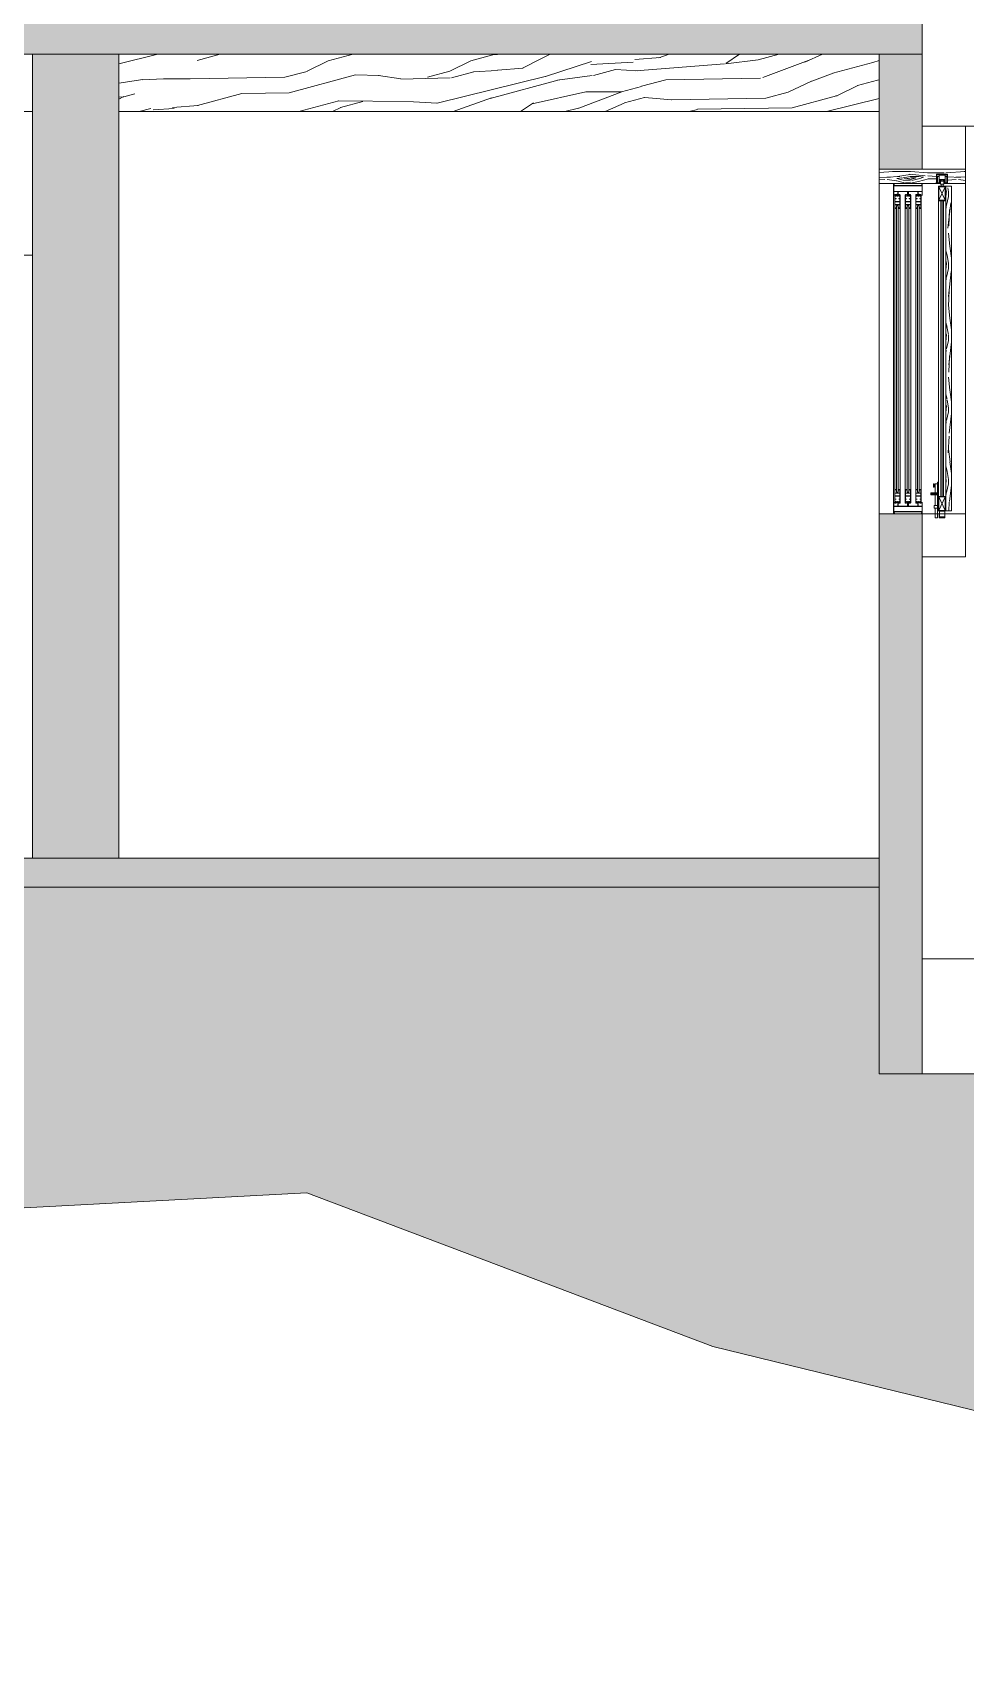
# Model space of a CAD drawing. Header units: metres. Extents: x -197 to 1099, y -24 to 14.
# Drawn here: x 35.39 to 38.64, y -2.46 to 3.23 of the extents above; entities that cross this region are included whole.
import ezdxf

# ---------------------------------------------------------------- set-up
doc = ezdxf.new("R2010")
doc.units = ezdxf.units.M
doc.header["$LTSCALE"] = 0.001
for name, color, linetype, lineweight, true_color in [('Jach-Anotaciones-CalidaddeLínea  0.13', 7, 'Continuous', 13, 0x000000), ('Jach-Anotaciones-Hatch-Lum100%', 7, 'Continuous', 13, 0x000000), ('Jach-Anotaciones-Hatch-Lum50%', 9, 'Continuous', 13, 0x808080), ('Jach-Anotaciones-Hatch-Lum80%', 250, 'Continuous', 13, 0x333333), ('Jach-Anotaciones-LineasDetalle0.09mm', 7, 'Continuous', 15, 0x000000)]:
    doc.layers.add(name, color=color, linetype=linetype, lineweight=lineweight, true_color=true_color)

msp = doc.modelspace()

# ---------------------------------------------------------------- hatches: boundary and pattern name
at = {"layer": 'Jach-Anotaciones-Hatch-Lum100%', "ltscale": 100}
h = msp.add_hatch(color=256, dxfattribs=at)
h.dxf.hatch_style = 1
h.paths.add_polyline_path([(31.33958, 3.15), (38.48958, 3.15), (38.48958, 3.3), (31.33958, 3.3)])
h = msp.add_hatch(color=256, dxfattribs=at)
h.dxf.hatch_style = 1
h.paths.add_polyline_path([(35.38958, 3.15), (35.68958, 3.15), (35.68958, 0.35), (35.38958, 0.35)])
h = msp.add_hatch(color=256, dxfattribs=at)
h.dxf.hatch_style = 1
h.paths.add_polyline_path([(38.33958, 2.75), (38.48958, 2.75), (38.48958, 3.15), (38.33958, 3.15)])
h.paths.add_polyline_path([(38.48958, 1.55), (38.33958, 1.55), (38.33958, -0.4), (38.48958, -0.4)])
h = msp.add_hatch(color=256, dxfattribs=at)
h.dxf.hatch_style = 1
h.paths.add_polyline_path([(13.83347, 0), (16.47905, 0), (16.47905, 0.175), (26.93958, 0.175), (26.93958, 0.35), (38.33958, 0.35), (38.33958, 0.25), (27.03958, 0.25), (27.03958, 0.06998), (16.57905, 0.07495), (16.57905, -0.1), (13.83347, -0.1)])
at = {"layer": 'Jach-Anotaciones-Hatch-Lum50%', "ltscale": 100}
h = msp.add_hatch(dxfattribs=at)
h.set_pattern_fill('WOOD_01', color=256, scale=0.8, angle=15, pattern_type=2)
h.set_pattern_definition([(15, (-139.35755, 0.74975), (-0.2070552, 0.7727407), [0.16, -0.64]), (23.9726, (-139.23801, 0.334538), (4.429389244, 2.015070249), [0.1538832, -15.2344232]), (20.7105, (-139.25816, 0.37883), (6.74761385, 2.636226623), [0.1607984, -7.8791008]), (359.5779, (-139.32028, 0.610654), (9.1213099867, -0.040604702), [0.2406656, -23.8259016]), (8.6599, (-139.37315, 0.8698), (0.772740482, 0.20705688), [0.1448864, -7.0994208]), (0.0686, (-139.23195, 0.43555), (3.298017536, 0.055481542), [0.1241936, -12.2951456]), (3.6901, (-139.6225, 0.81127), (0.77274081, 0.20705558), [0.3263376, -3.7528776]), (20.7105, (-139.21938, 0.26499), (6.74761385, 2.636226623), [0.0803992, -7.9595]), (15, (-139.3141, 0.5875), (-0.2070552, 0.7727407), [0.08, -0.72]), (15, (-139.4935, 0.6388), (-0.2070552, 0.7727407), [0.24, -0.56]), (26.3099, (-139.36997, 0.79611), (2.88390776, 1.60095958), [0.081584, -3.9976312]), (17.7263, (-139.370636, 0.48949), (15.247759037, 4.9138423665), [0.1681904, -16.6508464]), (7.4054, (-139.32579, 0.47666), (6.388979107, 0.883706079), [0.1210616, -11.9851336]), (15, (-139.28574, 0.1727), (-0.2070552, 0.7727407), [0.16, -0.64]), (13.8309, (-139.352665, 0.113326), (0.7727406436, 0.2070558675), [0.3920816, -38.81608]), (15, (-139.50796, 0.6929), (-0.2070552, 0.7727407), [0.08, -0.72]), (15, (-139.44725, 0.7754), (-0.2070552, 0.7727407), [0.08, -0.72]), (15, (-139.8136, 0.7518), (-0.2070552, 0.7727407), [0.12, -0.68]), (5.5377, (-139.61533, 0.84632), (0.77274064, 0.20705555), [0.2433104, -4.6228992]), (15, (-139.8626, 0.7801), (-0.2070552, 0.7727407), [0.16, -0.64]), (15, (-139.76126, 0.0618), (-0.2070552, 0.7727407), [0.088, -0.712]), (15, (-139.3775, 0.20605), (-0.2070552, 0.7727407), [0.08, -0.72]), (15, (-139.7778, 0.1236), (-0.2070552, 0.7727407), [0.168, -0.632]), (20.4403, (-139.396146, 0.2756), (7.520352223, 2.843288929), [0.16876, -16.7072576]), (15, (-139.405, 0.3395), (-0.2070552, 0.7727407), [0.152, -0.648]), (15, (-139.81095, 0.2473), (-0.2070552, 0.7727407), [0.088, -0.712]), (13.8309, (-139.75135, 0.395762), (0.7727406436, 0.2070558675), [0.3920816, -38.81608]), (15, (-139.7004, 0.48394), (-0.2070552, 0.7727407), [0.08, -0.72]), (15, (-139.7839, 0.4864), (-0.2070552, 0.7727407), [0.08, -0.72]), (15, (-139.4748, 0.56924), (-0.2070552, 0.7727407), [0.16, -0.64]), (15, (-139.6335, 0.5433), (-0.2070552, 0.7727407), [0.08, -0.72]), (15, (-139.8129, 0.5946), (-0.2070552, 0.7727407), [0.16, -0.64]), (34.6538, (-139.51731, 0.32596), (7.671927645, 5.368566101), [0.1189288, -11.7739248]), (26.3099, (-139.70665, 0.50713), (2.88390776, 1.60095958), [0.081584, -3.9976312]), (26.3099, (-139.3872, 0.55131), (2.88390776, 1.60095958), [0.081584, -3.9976312]), (20.7105, (-139.6977, 0.782836), (6.74761385, 2.636226623), [0.0803992, -7.9595]), (4.6952, (-139.95175, 0.77274), (4.843498086, 0.46959485), [0.0894424, -8.854828]), (3.6901, (-139.67625, 0.0846), (0.77274081, 0.20705558), [0.081584, -3.9976312]), (105, (-139.5948, 0.08985), (-0.7727407, -0.2070552), [0, -0.8]), (1.6076, (-139.873066, 0.4791), (13.964806047, 0.428999959), [0.172696, -17.0969232]), (26.3099, (-139.43068, 0.71359), (2.88390776, 1.60095958), [0.081584, -3.9976312]), (25.3048, (-139.30024, 0.22676), (3.656648724, 1.80801374), [0.0894424, -8.854828]), (3.6901, (-139.62316, 0.50465), (0.77274081, 0.20705558), [0.081584, -3.9976312]), (3.6901, (-139.55624, 0.56399), (0.77274081, 0.20705558), [0.081584, -3.9976312]), (356.5651, (-139.85236, 0.40183), (0.77274026, 0.2070561), [0.1011928, -2.4286288]), (0.9638, (-139.83776, 0.68733), (0.7727401, 0.20705612), [0.3298488, -2.9686352]), (358.3008, (-139.6977, 0.782836), (5.82329377, -0.096089835), [0.2505672, -8.101676]), (15, (-139.70806, 0.8215), (-0.2070552, 0.7727407), [0.096, -0.704]), (0.9638, (-139.61555, 0.16712), (0.7727401, 0.20705612), [0.3298488, -2.9686352]), (0.9638, (-139.70731, 0.2005), (0.7727401, 0.20705612), [0.3298488, -2.9686352]), (0.9638, (-139.72595, 0.27005), (0.7727401, 0.20705612), [0.3298488, -2.9686352]), (4.6952, (-139.902054, 0.58728), (4.843498086, 0.46959485), [0.0894424, -8.854828]), (0.9638, (-139.65836, 0.63602), (0.7727401, 0.20705612), [0.164924, -3.13356]), (4.6952, (-139.835796, 0.340006), (4.843498086, 0.46959485), [0.0894424, -8.854828]), (12.6141, (-139.419477, 0.393583), (0.772740365, 0.2070561726), [0.1921664, -19.024492]), (4.6952, (-139.54175, 0.5099), (4.843498086, 0.46959485), [0.0894424, -8.854828]), (27.5288, (-139.45261, 0.51722), (2.88390792, 1.600961166), [0.073756, -7.3018792]), (4.5626, (-139.825444, 0.301369), (8.9142544634, 0.7321375347), [0.3091152, -30.602364]), (6.8699, (-139.51731, 0.32596), (0.772740295, 0.20705494), [0.1131368, -5.5437168]), (19.7636, (-139.746654, 0.34733), (8.293093767, 3.05034164), [0.1926656, -9.4406096]), (15, (-139.5653, 0.4125), (-0.2070552, 0.7727407), [0.248, -0.552]), (359.7449, (-139.92897, 0.68774), (3.29801731, 0.05548152), [0.0912144, -9.0301888]), (5.5377, (-139.59484, 0.08985), (0.77274064, 0.20705555), [0.2433104, -4.6228992]), (355.0169, (-139.8006, 0.20864), (2.525276987, -0.151574455), [0.0936376, -9.2701216]), (15, (-139.2968, 0.8323), (-0.2070552, 0.7727407), [0.04, -0.76]), (15, (-139.2057, 0.4923), (-0.2070552, 0.7727407), [0.08, -0.72]), (26.3099, (-139.1312, 0.21408), (2.88390776, 1.60095958), [0.081584, -3.9976312]), (15, (-139.1442, 0.2934), (-0.2070552, 0.7727407), [0.144, -0.656]), (358.3008, (-139.26164, 0.700906), (5.82329377, -0.096089835), [0.0835224, -8.2687208]), (3.0207, (-139.210431, 0.5407), (15.5105204897, 0.8422385173), [0.1472056, -26.8405152]), (105, (-139.1312, 0.2141), (-0.7727407, -0.2070552), [0, -0.8]), (15, (-139.0581, 0.2502), (-0.2070552, 0.7727407), [0.072, -0.728]), (15, (-139.0974, 0.3971), (-0.2070552, 0.7727407), [0.072, -0.728]), (15, (-139.10776, 0.4357), (-0.2070552, 0.7727407), [0.072, -0.728]), (351.0376, (-139.178155, 0.69843), (6.030347593, -0.86882501), [0.0787912, -7.8002896]), (3.5163, (-139.203001, 0.791158), (4.0707907198, 0.2624153776), [0.0734704, -52.17242]), (356.5651, (-139.12846, 0.51297), (0.77274026, 0.2070561), [0.0758944, -2.4539264]), (2.4712, (-139.22992, 0.89161), (4.070758707, 0.262535892), [0.073756, -7.3018792])])
h.paths.add_polyline_path([(35.68958, 2.95), (38.33958, 2.95), (38.33958, 3.15), (35.68958, 3.15)])
at = {"layer": 'Jach-Anotaciones-Hatch-Lum80%', "ltscale": 100}
h = msp.add_hatch(dxfattribs=at)
h.set_pattern_fill('EARTH', color=256, scale=0.03, angle=45, double=1)
h.set_pattern_definition([(45, (-45.81186, -16.59427), (0, 0.2694077), [0.1905, -0.1905]), (45, (-45.86238, -16.54375), (0, 0.2694077), [0.1905, -0.1905]), (45, (-45.91289, -16.49324), (0, 0.2694077), [0.1905, -0.1905]), (135, (-45.91289, -16.45956), (-0.2694077, 0), [0.1905, -0.1905]), (135, (-45.86238, -16.40905), (-0.2694077, 0), [0.1905, -0.1905]), (135, (-45.81186, -16.35853), (-0.2694077, 0), [0.1905, -0.1905])])
h.paths.add_polyline_path([(27.03958, 0.075), (16.57901, 0.075), (16.57901, -0.1), (13.83347, -0.1), (13.59865, -0.39977), (13.25415, -0.99647), (13.36317, -1.5451), (13.97543, -1.92164), (15.78326, -1.9844), (16.06584, -1.60785), (17.02347, -1.16332), (17.62003, -1.11625), (18.30163, -2.46352), (20.55172, -2.44211), (22.35179, -1.43553), (24.34473, -0.55746), (26.05908, -0.68596), (27.64877, -0.80511), (29.23064, -1.1357), (30.58069, -1.54262), (32.42363, -1.37128), (34.33085, -0.92154), (36.34521, -0.81446), (37.75956, -1.34987), (39.77392, -1.84245), (41.61685, -1.94953), (43.52407, -1.41412), (43.52407, -0.77162), (42.761, -0.175), (39.98958, -0.175), (39.98958, -0.27606), (38.78958, -0.10106), (38.78958, -0.4), (38.33958, -0.4), (38.33958, -0.1), (38.33958, 0.25), (31.33958, 0.25), (27.03958, 0.25)])
at = {"layer": 'Jach-Anotaciones-LineasDetalle0.09mm', "ltscale": 100}
h = msp.add_hatch(dxfattribs=at)
h.set_pattern_fill('WOOD7', color=256, scale=0.25, pattern_type=2)
h.set_pattern_definition([(349.6952, (26.774084, 69.862585), (1.50000024, -0.249998719), [0.02795075, -2.767134]), (0, (26.80158, 69.85758), (0.25, 0.25), [0.0275, -0.2225]), (18.4349, (26.829084, 69.857585), (0.50000011, 0.2499996), [0.023717, -0.76685225]), (172.875, (26.851584, 69.865085), (1.750000095, -0.24999957), [0.02015575, -1.99540875]), (174.8056, (26.831584, 69.867585), (2.5000001675, -0.249998806), [0.0276135, -2.73372675]), (194.0362, (26.804084, 69.870085), (-0.750000136, -0.249999514), [0.03092325, -0.999853]), (9.4623, (26.794084, 69.862585), (1.250000193, 0.249999535), [0.015207, -1.50548375]), (353.6598, (26.809084, 69.865085), (-1.999999851, 0.250000395), [0.0226385, -2.24120775]), (185.7106, (26.831584, 69.862585), (-2.249999856, -0.250000329), [0.02512475, -2.48734425]), (168.6901, (26.806584, 69.860085), (1.000000188, -0.249999408), [0.0127475, -1.26200725]), (354.8056, (26.751584, 69.860085), (-2.5000001675, 0.249998806), [0.0276135, -2.73372675]), (348.6901, (26.779084, 69.857585), (-1.000000188, 0.249999408), [0.025495, -1.24925975]), (0, (26.80408, 69.85258), (0.25, 0.25), [0.03, -0.22]), (20.556, (26.834084, 69.852585), (1.250000461, 0.499998999), [0.02136, -2.114641]), (3.8141, (26.854084, 69.860085), (3.4999998354, 0.250001531), [0.03758325, -3.72074075]), (354.8056, (26.891584, 69.862585), (-2.5000001675, 0.249998806), [0.0276135, -2.73372675]), (0, (26.91908, 69.86008), (0.25, 0.25), [0.0275, -0.2225]), (5.1944, (26.696584, 69.860085), (2.5000001675, 0.249998806), [0.0276135, -2.73372675]), (354.8056, (26.724084, 69.862585), (-2.5000001675, 0.249998806), [0.0276135, -2.73372675]), (0, (26.69658, 69.86508), (0.25, 0.25), [0.015, -0.235]), (5.1944, (26.711584, 69.865085), (2.5000001675, 0.249998806), [0.0276135, -2.73372675]), (0, (26.73908, 69.86758), (0.25, 0.25), [0.025, -0.225]), (10.3048, (26.764084, 69.867585), (-1.50000024, -0.249998719), [0.02795075, -2.767134]), (5.1944, (26.791584, 69.872585), (2.5000001675, 0.249998806), [0.0276135, -2.73372675]), (354.8056, (26.819084, 69.875085), (-2.5000001675, 0.249998806), [0.0276135, -2.73372675]), (354.8056, (26.846584, 69.872585), (-2.5000001675, 0.249998806), [0.0276135, -2.73372675]), (351.8699, (26.874084, 69.870085), (-1.499999944, 0.249999839), [0.03535525, -1.7324115]), (0, (26.90908, 69.86508), (0.25, 0.25), [0.0375, -0.2125]), (347.4712, (26.899084, 69.715085), (1.25000008, -0.249999901), [0.02304875, -2.28183725]), (354.2894, (26.921584, 69.710085), (-2.249999856, 0.250000329), [0.02512475, -2.48734425]), (8.1301, (26.899084, 69.715085), (1.499999944, 0.249999839), [0.01767775, -1.75008925]), (9.4623, (26.916584, 69.717585), (1.250000193, 0.249999535), [0.03041375, -1.49027675]), (0, (26.69658, 69.72258), (0.25, 0.25), [0.03, -0.22]), (350.5377, (26.726584, 69.722585), (-1.250000193, 0.249999535), [0.015207, -1.50548375]), (201.8014, (26.741584, 69.720085), (0.750000068, 0.249999978), [0.013463, -1.33282825]), (192.9946, (26.729084, 69.715085), (2.250000192, 0.4999993944), [0.03335425, -3.30206175]), (352.875, (26.926584, 69.715085), (-1.750000095, 0.24999957), [0.02015575, -1.99540875]), (7.125, (26.926584, 69.715085), (1.750000095, 0.24999957), [0.02015575, -1.99540875]), (0, (26.69658, 69.71758), (0.25, 0.25), [0.02, -0.23]), (194.0362, (26.716584, 69.717585), (-0.750000136, -0.249999514), [0.0206155, -1.010161]), (356.6335, (26.751584, 69.725085), (-3.9999998305, 0.2500027408), [0.0425735, -4.21477325]), (357.7094, (26.794084, 69.722585), (-6.0000000323, 0.2499989383), [0.06255, -6.192448]), (3.1798, (26.856584, 69.720085), (4.2500001257, 0.2499977606), [0.0450695, -4.46186975]), (9.4623, (26.901584, 69.722585), (1.250000193, 0.249999535), [0.04562075, -1.47507]), (10.3048, (26.696584, 69.700085), (-1.50000024, -0.249998719), [0.02795075, -2.767134]), (15.9454, (26.724084, 69.705085), (-1.000000032, -0.249999972), [0.0364005, -1.783627]), (0, (26.75908, 69.71508), (0.25, 0.25), [0.0325, -0.2175]), (351.8699, (26.791584, 69.715085), (-1.499999944, 0.249999839), [0.03535525, -1.7324115]), (3.5763, (26.826584, 69.710085), (3.7500001636, 0.2499976793), [0.040078, -3.96772675]), (351.2538, (26.866584, 69.712585), (1.749999834, -0.250001049), [0.03288225, -3.25535425]), (345.9638, (26.899084, 69.707585), (-0.750000136, 0.249999514), [0.03092325, -0.999853]), (0, (26.92908, 69.70008), (0.25, 0.25), [0.0175, -0.2325]), (174.8056, (26.751584, 69.725085), (2.5000001675, -0.249998806), [0.05522675, -2.7061135]), (355.2364, (26.696584, 69.740085), (-2.7500002366, 0.249997883), [0.060208, -2.95019075]), (0, (26.75658, 69.73508), (0.25, 0.25), [0.0575, -0.1925]), (4.0856, (26.814084, 69.735085), (3.2500000373, 0.249999033), [0.07017825, -3.43873875]), (0, (26.88408, 69.74008), (0.25, 0.25), [0.0625, -0.1875]), (7.125, (26.696584, 69.687585), (1.750000095, 0.24999957), [0.060467, -1.9550975]), (6.3402, (26.756584, 69.695085), (1.999999851, 0.250000395), [0.045277, -2.21856925]), (357.5104, (26.801584, 69.700085), (-5.49999987, 0.2500044663), [0.05755425, -5.697878]), (353.4802, (26.859084, 69.697585), (-6.4999999477, 0.7499998813), [0.0880695, -8.718888]), (3.0128, (26.696584, 69.850085), (4.500000003, 0.2500010262), [0.04756575, -4.70900875]), (351.8699, (26.744084, 69.852585), (-1.499999944, 0.249999839), [0.053033, -1.714734]), (357.6141, (26.796584, 69.845085), (-5.750000131, 0.2499956926), [0.060052, -5.945154]), (10.6197, (26.856584, 69.842585), (-2.749999601, -0.5000020208), [0.040697, -4.029008]), (0, (26.89658, 69.85008), (0.25, 0.25), [0.05, -0.2]), (356.8202, (26.696584, 69.880085), (-4.2500001257, 0.2499977606), [0.0450695, -4.46186975]), (6.009, (26.741584, 69.877585), (-2.4999999377, -0.2499998294), [0.0477625, -4.72848075]), (6.7098, (26.789084, 69.882585), (-2.2500002494, -0.2499984703), [0.042793, -4.2365175]), (354.2894, (26.831584, 69.887585), (-2.249999856, 0.250000329), [0.0502495, -2.4622195]), (347.9052, (26.881584, 69.882585), (-2.2499996504, 0.5000016834), [0.0357945, -3.54366075]), (9.4623, (26.916584, 69.875085), (1.250000193, 0.249999535), [0.03041375, -1.49027675]), (3.8141, (26.696584, 69.832585), (3.4999998354, 0.250001531), [0.03758325, -3.72074075]), (347.1957, (26.734084, 69.835085), (-3.2499994617, 0.750001847), [0.0564025, -5.5838545]), (0, (26.78908, 69.82258), (0.25, 0.25), [0.0625, -0.1875]), (5.4403, (26.851584, 69.822585), (-2.750000078, -0.2499983428), [0.0527375, -5.22101825]), (6.7098, (26.904084, 69.827585), (-2.2500002494, -0.2499984703), [0.042793, -4.2365175]), (0, (26.69658, 69.89758), (0.25, 0.25), [0.0425, -0.2075]), (8.1301, (26.739084, 69.897585), (1.499999944, 0.249999839), [0.07071075, -1.69705625]), (357.6141, (26.809084, 69.907585), (-5.750000131, 0.2499956926), [0.060052, -5.945154]), (354.4725, (26.869084, 69.905085), (5.25000042985, -0.4999963449), [0.077862, -7.70834375]), (6.8428, (26.696584, 69.670085), (-4.2499998414, -0.5000019995), [0.0629485, -6.23189075]), (0, (26.75908, 69.67758), (0.25, 0.25), [0.07, -0.18]), (356.3478, (26.829084, 69.677585), (-7.75000023555, 0.49999682463), [0.117739, -11.65617275]), (0, (26.69658, 69.75758), (0.25, 0.25), [0.06, -0.19]), (4.7636, (26.756584, 69.757585), (2.7500002366, 0.249997883), [0.060208, -2.95019075]), (358.1524, (26.816584, 69.762585), (-7.5000001161, 0.2499985849), [0.07754025, -7.676491]), (357.2737, (26.894084, 69.760085), (-5.0000000737, 0.2499990044), [0.0525595, -5.2033895]), (354.8056, (26.696584, 69.797585), (-2.5000001675, 0.249998806), [0.05522675, -2.7061135]), (0, (26.75158, 69.79258), (0.25, 0.25), [0.08, -0.17]), (1.9092, (26.831584, 69.792585), (7.2499997579, 0.2500060603), [0.07504175, -7.42912375]), (3.5763, (26.906584, 69.795085), (3.7500001636, 0.2499976793), [0.040078, -3.96772675])])
h.paths.add_polyline_path([(38.33958, 2.75), (38.63958, 2.75), (38.63958, 2.7), (38.57758, 2.7), (38.57758, 2.732), (38.53958, 2.732), (38.53959, 2.70004), (38.33958, 2.7)])
h = msp.add_hatch(color=256, dxfattribs=at)
h.paths.add_polyline_path([(38.54758, 2.6415), (38.56958, 2.6415), (38.56958, 2.6885), (38.54758, 2.6885)], flags=16)
h.paths.add_polyline_path([(38.54608, 2.64), (38.57108, 2.64), (38.57108, 2.69), (38.54608, 2.69)])
h = msp.add_hatch(dxfattribs=at)
h.set_pattern_fill('WOOD7', color=256, scale=0.25, angle=90, pattern_type=2)
h.set_pattern_definition([(79.6952, (26.416934, 69.747585), (0.249998719, 1.50000024), [0.02795075, -2.767134]), (90, (26.42193, 69.77508), (-0.25, 0.25), [0.0275, -0.2225]), (108.4349, (26.42193, 69.802585), (-0.2499996, 0.50000011), [0.023717, -0.76685225]), (262.875, (26.414434, 69.825085), (0.24999957, 1.750000095), [0.02015575, -1.99540875]), (264.8056, (26.411934, 69.805085), (0.249998806, 2.5000001675), [0.0276135, -2.73372675]), (284.0362, (26.409434, 69.777585), (0.249999514, -0.750000136), [0.03092325, -0.999853]), (99.4623, (26.416934, 69.767585), (-0.249999535, 1.250000193), [0.015207, -1.50548375]), (83.6598, (26.414434, 69.782585), (-0.250000395, -1.999999851), [0.0226385, -2.24120775]), (275.7106, (26.416934, 69.805085), (0.250000329, -2.249999856), [0.02512475, -2.48734425]), (258.6901, (26.419434, 69.780085), (0.249999408, 1.000000188), [0.0127475, -1.26200725]), (84.8056, (26.419434, 69.725085), (-0.249998806, -2.5000001675), [0.0276135, -2.73372675]), (78.6901, (26.421934, 69.752585), (-0.249999408, -1.000000188), [0.025495, -1.24925975]), (90, (26.42693, 69.77758), (-0.25, 0.25), [0.03, -0.22]), (110.556, (26.426934, 69.807585), (-0.499998999, 1.250000461), [0.02136, -2.114641]), (93.8141, (26.419434, 69.827585), (-0.250001531, 3.4999998354), [0.03758325, -3.72074075]), (84.8056, (26.416934, 69.865085), (-0.249998806, -2.5000001675), [0.0276135, -2.73372675]), (90, (26.41943, 69.89258), (-0.25, 0.25), [0.0275, -0.2225]), (95.1944, (26.419434, 69.670085), (-0.249998806, 2.5000001675), [0.0276135, -2.73372675]), (84.8056, (26.416934, 69.697585), (-0.249998806, -2.5000001675), [0.0276135, -2.73372675]), (90, (26.41443, 69.67008), (-0.25, 0.25), [0.015, -0.235]), (95.1944, (26.414434, 69.685085), (-0.249998806, 2.5000001675), [0.0276135, -2.73372675]), (90, (26.41193, 69.71258), (-0.25, 0.25), [0.025, -0.225]), (100.3048, (26.411934, 69.737585), (0.249998719, -1.50000024), [0.02795075, -2.767134]), (95.1944, (26.406934, 69.765085), (-0.249998806, 2.5000001675), [0.0276135, -2.73372675]), (84.8056, (26.404434, 69.792585), (-0.249998806, -2.5000001675), [0.0276135, -2.73372675]), (84.8056, (26.406934, 69.820085), (-0.249998806, -2.5000001675), [0.0276135, -2.73372675]), (81.8699, (26.409434, 69.847585), (-0.249999839, -1.499999944), [0.03535525, -1.7324115]), (90, (26.41443, 69.88258), (-0.25, 0.25), [0.0375, -0.2125]), (77.4712, (26.564434, 69.872585), (0.249999901, 1.25000008), [0.02304875, -2.28183725]), (84.2894, (26.569434, 69.895085), (-0.250000329, -2.249999856), [0.02512475, -2.48734425]), (98.1301, (26.564434, 69.872585), (-0.249999839, 1.499999944), [0.01767775, -1.75008925]), (99.4623, (26.561934, 69.890085), (-0.249999535, 1.250000193), [0.03041375, -1.49027675]), (90, (26.55693, 69.67008), (-0.25, 0.25), [0.03, -0.22]), (80.5377, (26.556934, 69.700085), (-0.249999535, -1.250000193), [0.015207, -1.50548375]), (291.8014, (26.559434, 69.715085), (-0.249999978, 0.750000068), [0.013463, -1.33282825]), (282.9946, (26.564434, 69.702585), (-0.4999993944, 2.250000192), [0.03335425, -3.30206175]), (82.875, (26.564434, 69.900085), (-0.24999957, -1.750000095), [0.02015575, -1.99540875]), (97.125, (26.564434, 69.900085), (-0.24999957, 1.750000095), [0.02015575, -1.99540875]), (90, (26.56193, 69.67008), (-0.25, 0.25), [0.02, -0.23]), (284.0362, (26.561934, 69.690085), (0.249999514, -0.750000136), [0.0206155, -1.010161]), (86.6335, (26.554434, 69.725085), (-0.2500027408, -3.9999998305), [0.0425735, -4.21477325]), (87.7094, (26.556934, 69.767585), (-0.2499989383, -6.0000000323), [0.06255, -6.192448]), (93.1798, (26.559434, 69.830085), (-0.2499977606, 4.2500001257), [0.0450695, -4.46186975]), (99.4623, (26.556934, 69.875085), (-0.249999535, 1.250000193), [0.04562075, -1.47507]), (100.3048, (26.579434, 69.670085), (0.249998719, -1.50000024), [0.02795075, -2.767134]), (105.9454, (26.574434, 69.697585), (0.249999972, -1.000000032), [0.0364005, -1.783627]), (90, (26.56443, 69.73258), (-0.25, 0.25), [0.0325, -0.2175]), (81.8699, (26.564434, 69.765085), (-0.249999839, -1.499999944), [0.03535525, -1.7324115]), (93.5763, (26.569434, 69.800085), (-0.2499976793, 3.7500001636), [0.040078, -3.96772675]), (81.2538, (26.566934, 69.840085), (0.2500010493, 1.749999834), [0.03288225, -3.25535425]), (75.9638, (26.571934, 69.872585), (-0.249999514, -0.750000136), [0.03092325, -0.999853]), (90, (26.57943, 69.90258), (-0.25, 0.25), [0.0175, -0.2325]), (264.8056, (26.554434, 69.725085), (0.249998806, 2.5000001675), [0.05522675, -2.7061135]), (85.2364, (26.539434, 69.670085), (-0.249997883, -2.7500002366), [0.060208, -2.95019075]), (90, (26.54443, 69.73008), (-0.25, 0.25), [0.0575, -0.1925]), (94.0856, (26.544434, 69.787585), (-0.249999033, 3.2500000373), [0.07017825, -3.43873875]), (90, (26.53943, 69.85758), (-0.25, 0.25), [0.0625, -0.1875]), (97.125, (26.591934, 69.670085), (-0.24999957, 1.750000095), [0.060467, -1.9550975]), (96.3402, (26.584434, 69.730085), (-0.250000395, 1.999999851), [0.045277, -2.21856925]), (87.5104, (26.579434, 69.775085), (-0.2500044663, -5.49999987), [0.05755425, -5.697878]), (83.4802, (26.581934, 69.832585), (-0.7499998813, -6.4999999477), [0.0880695, -8.718888]), (93.0128, (26.429434, 69.670085), (-0.2500010262, 4.500000003), [0.04756575, -4.70900875]), (81.8699, (26.426934, 69.717585), (-0.249999839, -1.499999944), [0.053033, -1.714734]), (87.6141, (26.434434, 69.770085), (-0.2499956926, -5.750000131), [0.060052, -5.945154]), (100.6197, (26.436934, 69.830085), (0.5000020208, -2.749999601), [0.040697, -4.029008]), (90, (26.42943, 69.87008), (-0.25, 0.25), [0.05, -0.2]), (86.8202, (26.399434, 69.670085), (-0.2499977606, -4.2500001257), [0.0450695, -4.46186975]), (96.009, (26.401934, 69.715085), (0.2499998294, -2.4999999377), [0.0477625, -4.72848075]), (96.7098, (26.396934, 69.762585), (0.2499984703, -2.2500002494), [0.042793, -4.2365175]), (84.2894, (26.391934, 69.805085), (-0.250000329, -2.249999856), [0.0502495, -2.4622195]), (77.9052, (26.396934, 69.855085), (-0.5000016834, -2.2499996504), [0.0357945, -3.54366075]), (99.4623, (26.404434, 69.890085), (-0.249999535, 1.250000193), [0.03041375, -1.49027675]), (93.8141, (26.446934, 69.670085), (-0.250001531, 3.4999998354), [0.03758325, -3.72074075]), (77.1957, (26.444434, 69.707585), (-0.750001847, -3.2499994617), [0.0564025, -5.5838545]), (90, (26.45693, 69.76258), (-0.25, 0.25), [0.0625, -0.1875]), (95.4403, (26.456934, 69.825085), (0.2499983428, -2.750000078), [0.0527375, -5.22101825]), (96.7098, (26.451934, 69.877585), (0.2499984703, -2.2500002494), [0.042793, -4.2365175]), (90, (26.38193, 69.67008), (-0.25, 0.25), [0.0425, -0.2075]), (98.1301, (26.381934, 69.712585), (-0.249999839, 1.499999944), [0.07071075, -1.69705625]), (87.6141, (26.371934, 69.782585), (-0.2499956926, -5.750000131), [0.060052, -5.945154]), (84.4725, (26.374434, 69.842585), (0.4999963449, 5.25000042985), [0.077862, -7.70834375]), (96.8428, (26.609434, 69.670085), (0.5000019995, -4.2499998414), [0.0629485, -6.23189075]), (90, (26.60193, 69.73258), (-0.25, 0.25), [0.07, -0.18]), (86.3478, (26.601934, 69.802585), (-0.49999682463, -7.75000023555), [0.117739, -11.65617275]), (90, (26.52193, 69.67008), (-0.25, 0.25), [0.06, -0.19]), (94.7636, (26.521934, 69.730085), (-0.249997883, 2.7500002366), [0.060208, -2.95019075]), (88.1524, (26.516934, 69.790085), (-0.2499985849, -7.5000001161), [0.07754025, -7.676491]), (87.2737, (26.519434, 69.867585), (-0.2499990044, -5.0000000737), [0.0525595, -5.2033895]), (84.8056, (26.481934, 69.670085), (-0.249998806, -2.5000001675), [0.05522675, -2.7061135]), (90, (26.48693, 69.72508), (-0.25, 0.25), [0.08, -0.17]), (91.9092, (26.486934, 69.805085), (-0.2500060603, 7.2499997579), [0.07504175, -7.42912375]), (93.5763, (26.484434, 69.880085), (-0.2499976793, 3.7500001636), [0.040078, -3.96772675])])
h.paths.add_polyline_path([(38.57108, 2.685), (38.59108, 2.685), (38.59108, 1.56), (38.57108, 1.56)])
h = msp.add_hatch(color=256, dxfattribs=at)
h.paths.add_polyline_path([(38.54758, 1.6085), (38.56958, 1.6085), (38.56958, 1.5615), (38.54758, 1.5615)], flags=16)
h.paths.add_polyline_path([(38.54608, 1.61), (38.57108, 1.61), (38.57108, 1.56), (38.54608, 1.56)])

# ---------------------------------------------------------------- linework, layer by layer
at = {"layer": 'Jach-Anotaciones-CalidaddeLínea  0.13', "ltscale": 100}
for points in [[(31.33958, 3.15), (38.48958, 3.15), (38.48958, 3.3), (31.33958, 3.3)], [(35.38958, 3.15), (35.68958, 3.15), (35.68958, 0.35), (35.38958, 0.35)], [(35.68958, 2.95), (38.33958, 2.95), (38.33958, 3.15), (35.68958, 3.15)], [(33.88958, 2.95), (35.38958, 2.95), (35.38958, 2.45), (34.18958, 2.45), (34.18958, 0.35), (33.88958, 0.35)], [(38.33958, 2.75), (38.48958, 2.75), (38.48958, 2.9), (38.63958, 2.9), (38.63958, 1.4), (38.48958, 1.4), (38.48958, 1.55), (38.33958, 1.55)], [(38.63958, 2.9), (38.78958, 2.9), (38.78958, 0), (38.48958, 0), (38.48958, 1.4), (38.63958, 1.4)], [(38.48958, 2.9), (38.63958, 2.9), (38.63958, 2.75), (38.48958, 2.75)], [(35.38958, 0.35), (34.18958, 0.35), (34.18958, 2.45), (35.38958, 2.45)], [(38.48958, 1.55), (38.63958, 1.55), (38.63958, 1.4), (38.48958, 1.4)], [(13.83347, 0), (16.47905, 0), (16.47905, 0.175), (26.93958, 0.175), (26.93958, 0.35), (38.33958, 0.35), (38.33958, 0.25), (27.03958, 0.25), (27.03958, 0.06998), (16.57905, 0.07495), (16.57905, -0.1), (13.83347, -0.1)]]:
    msp.add_lwpolyline(points, close=True, dxfattribs=at)
at = {"layer": 'Jach-Anotaciones-CalidaddeLínea  0.13'}
for points in [[(38.33958, 2.75), (38.48958, 2.75), (38.48958, 3.15), (38.33958, 3.15)], [(38.48958, 1.55), (38.33958, 1.55), (38.33958, -0.4), (38.48958, -0.4)]]:
    msp.add_lwpolyline(points, close=True, dxfattribs=at)
msp.add_lwpolyline([(29.23064, -1.1357), (30.58069, -1.54262), (32.42363, -1.37128), (34.33085, -0.92154), (36.34521, -0.81446), (37.75956, -1.34987), (39.77392, -1.84245), (41.61685, -1.94953), (43.52407, -1.41412), (43.52407, -0.77162), (42.761, -0.175), (39.98958, -0.175), (39.98958, -0.27606), (38.78958, -0.10106), (38.78958, -0.4), (38.33958, -0.4), (38.33958, -0.1), (38.33958, 0.25), (31.33958, 0.25), (27.03958, 0.25)], dxfattribs=at)
at = {"layer": 'Jach-Anotaciones-LineasDetalle0.09mm', "ltscale": 100}
for points in [[(38.33958, 2.75), (38.63958, 2.75), (38.63958, 2.7), (38.57758, 2.7), (38.57758, 2.732), (38.53958, 2.732), (38.53959, 2.70004), (38.33958, 2.7)], [(38.43753, 2.67236), (38.39049, 2.67236), (38.39049, 2.69201), (38.43958, 2.69201), (38.48867, 2.69201), (38.48867, 2.67236)], [(38.54608, 2.64), (38.57108, 2.64), (38.57108, 2.69), (38.54608, 2.69)], [(38.54608, 2.69), (38.59108, 2.69), (38.59108, 1.56), (38.54608, 1.56)], [(38.54758, 2.6415), (38.56958, 2.6415), (38.56958, 2.6885), (38.54758, 2.6885)], [(38.56897, 2.72258), (38.56897, 2.72835), (38.54822, 2.72835), (38.54822, 2.71317), (38.56897, 2.71317)], [(38.5647, 2.69696), (38.55246, 2.69696), (38.55246, 2.7079), (38.5647, 2.7079)], [(38.57108, 2.69), (38.59108, 2.69), (38.59108, 1.56), (38.57108, 1.56)], [(38.39333, 2.63577), (38.41268, 2.63577), (38.41268, 1.62208), (38.39333, 1.62208)], [(38.54608, 2.64), (38.57108, 2.64), (38.57108, 1.61), (38.54608, 1.61)], [(38.55383, 2.64), (38.56333, 2.64), (38.56333, 1.61), (38.55383, 1.61)], [(38.52891, 1.65427), (38.53049, 1.65427), (38.53049, 1.64256), (38.52891, 1.64256)], [(38.53049, 1.65134), (38.53408, 1.65134), (38.53408, 1.64549), (38.53049, 1.64549)], [(38.54308, 1.66), (38.54608, 1.66), (38.54608, 1.56), (38.54308, 1.56)], [(38.54308, 1.62223), (38.51908, 1.62223), (38.51908, 1.61923), (38.54308, 1.61923)], [(38.54308, 1.61923), (38.51908, 1.61923), (38.51908, 1.61623), (38.54308, 1.61623)], [(38.54608, 1.61), (38.57108, 1.61), (38.57108, 1.56), (38.54608, 1.56)], [(38.54758, 1.6085), (38.56958, 1.6085), (38.56958, 1.5615), (38.54758, 1.5615)], [(38.43753, 1.57493), (38.39049, 1.57493), (38.39049, 1.55799), (38.43958, 1.55799), (38.48867, 1.55799), (38.48867, 1.57493)], [(38.54308, 1.578), (38.53108, 1.578), (38.53108, 1.569), (38.54308, 1.569)], [(38.56858, 1.559), (38.54858, 1.559), (38.54858, 1.56), (38.56858, 1.56)], [(38.54958, 1.55), (38.54958, 1.537), (38.56758, 1.537), (38.56758, 1.55), (38.56858, 1.55), (38.56858, 1.536), (38.54858, 1.536), (38.54858, 1.55)], [(38.56758, 1.53884), (38.54958, 1.53884), (38.54958, 1.559), (38.56758, 1.559)]]:
    msp.add_lwpolyline(points, close=True, dxfattribs=at)
for points in [[(38.5647, 2.70941), (38.56623, 2.70941), (38.56623, 2.7), (38.57758, 2.7), (38.57758, 2.732), (38.53958, 2.732), (38.53959, 2.7), (38.55093, 2.7), (38.55093, 2.70941), (38.55246, 2.70941)], [(38.5647, 2.71023), (38.5647, 2.71023), (38.56705, 2.71023), (38.56705, 2.71023), (38.56705, 2.70082), (38.57676, 2.70082), (38.57676, 2.73118), (38.5404, 2.73118), (38.54041, 2.70082), (38.55011, 2.70082), (38.55011, 2.71023), (38.55246, 2.71023)], [(38.63958, 2.75), (38.63958, 1.55)], [(38.38958, 2.7), (38.38958, 1.59033)], [(38.54758, 2.6885), (38.56958, 2.6415)], [(38.56958, 2.6885), (38.54758, 2.6415)], [(38.55488, 2.7079), (38.55488, 2.71315), (38.56227, 2.71315), (38.56227, 2.7079)], [(38.56227, 2.69696), (38.56227, 2.69), (38.55488, 2.69), (38.55488, 2.69696)], [(38.55858, 2.64), (38.55858, 1.61)], [(38.53408, 1.569), (38.53408, 1.536), (38.54308, 1.536), (38.54308, 1.65423), (38.53408, 1.65423), (38.53408, 1.62223)], [(38.53408, 1.61623), (38.53408, 1.578)], [(38.54758, 1.6085), (38.56958, 1.5615)], [(38.56958, 1.6085), (38.54758, 1.5615)]]:
    msp.add_lwpolyline(points, dxfattribs=at)
for points in [[(38.43958, 2.69292), (38.48867, 2.69292), (38.48867, 2.69718), (38.48829, 2.69718, -0.2763828), (38.48655, 2.69822, -0.829157), (38.48735, 2.69864, 0.2763828), (38.48829, 2.69809), (38.48867, 2.69809), (38.48867, 2.7), (38.48958, 2.7), (38.48958, 2.65762), (38.48867, 2.65762), (38.48867, 2.67145), (38.47501, 2.67145), (38.47501, 2.65762, 1), (38.4773, 2.65762), (38.4773, 2.66317), (38.47821, 2.66317), (38.47821, 2.65762, -1), (38.47411, 2.65762), (38.47411, 2.67145), (38.44164, 2.67145), (38.44164, 2.65762, -0.4142136), (38.43958, 2.65557, -0.4142136), (38.43753, 2.65762), (38.43753, 2.67145), (38.40506, 2.67145), (38.40506, 2.65762, -1), (38.40095, 2.65762), (38.40095, 2.66317), (38.40186, 2.66317), (38.40186, 2.65762, 1), (38.40415, 2.65762), (38.40415, 2.67145), (38.39049, 2.67145), (38.39049, 2.65762), (38.38958, 2.65762), (38.38958, 2.7), (38.39049, 2.7), (38.39049, 2.69809), (38.39088, 2.69809, 0.2763828), (38.39181, 2.69864, -0.829157), (38.39261, 2.69822, -0.2763828), (38.39088, 2.69718), (38.39049, 2.69718), (38.39049, 2.69292)], [(38.54469, 2.70141), (38.54586, 2.70141, 0.4142136), (38.54822, 2.70376), (38.54822, 2.72258, 0.4142136), (38.54586, 2.72494), (38.54469, 2.72494, 0.4142136), (38.54233, 2.72258), (38.54233, 2.70376, 0.4142136)], [(38.57249, 2.70141), (38.57132, 2.70141, -0.4142136), (38.56897, 2.70376), (38.56897, 2.72258, -0.4142136), (38.57132, 2.72494), (38.57249, 2.72494, -0.4142136), (38.57485, 2.72258), (38.57485, 2.70376, -0.4142136)], [(38.57249, 2.70141), (38.57132, 2.70141, -0.4142136), (38.56897, 2.70376), (38.56897, 2.72258, -0.4142136), (38.57132, 2.72494), (38.57249, 2.72494, -0.4142136), (38.57485, 2.72258), (38.57485, 2.70376, -0.4142136)], [(38.43958, 2.67145), (38.43844, 2.67145), (38.43844, 2.65762, 0.4142136), (38.43958, 2.65647, 0.4142136), (38.44073, 2.65762), (38.44073, 2.67145)], [(38.43958, 1.55708), (38.48867, 1.55708), (38.48867, 1.55282), (38.48829, 1.55282, 0.2763828), (38.48655, 1.55178, 0.829157), (38.48735, 1.55136, -0.2763828), (38.48829, 1.55191), (38.48867, 1.55191), (38.48867, 1.55), (38.48958, 1.55), (38.48958, 1.59033), (38.48867, 1.59033), (38.48867, 1.57584), (38.47501, 1.57584), (38.47501, 1.59033, -1), (38.4773, 1.59033), (38.4773, 1.58847), (38.47821, 1.58847), (38.47821, 1.59033, 1), (38.47411, 1.59033), (38.47411, 1.57584), (38.44164, 1.57584), (38.44164, 1.59033, 0.4142136), (38.43958, 1.59238, 0.4142136), (38.43753, 1.59033), (38.43753, 1.57584), (38.40506, 1.57584), (38.40506, 1.59033, 1), (38.40095, 1.59033), (38.40095, 1.58847), (38.40186, 1.58847), (38.40186, 1.59033, -1), (38.40415, 1.59033), (38.40415, 1.57584), (38.39049, 1.57584), (38.39049, 1.59033), (38.38958, 1.59033), (38.38958, 1.55), (38.39049, 1.55), (38.39049, 1.55191), (38.39088, 1.55191, -0.2763828), (38.39181, 1.55136, 0.829157), (38.39261, 1.55178, 0.2763828), (38.39088, 1.55282), (38.39049, 1.55282), (38.39049, 1.55708)], [(38.43958, 1.57584), (38.43844, 1.57584), (38.43844, 1.59033, -0.4142136), (38.43958, 1.59147, -0.4142136), (38.44073, 1.59033), (38.44073, 1.57584)]]:
    msp.add_lwpolyline(points, format="xyb", close=True, dxfattribs=at)

# ---------------------------------------------------------------- next in the draw order: wipeouts: each hides what was drawn before it
at = {"ltscale": 100}
msp.add_wipeout([(38.4001, 2.622), (38.40591, 2.622), (38.40591, 1.6253), (38.4001, 1.6253)], dxfattribs=at).dxf.layer = 'Jach-Anotaciones-LineasDetalle0.09mm'

# ---------------------------------------------------------------- next in the draw order: linework, layer by layer
at = {"layer": 'Jach-Anotaciones-LineasDetalle0.09mm', "ltscale": 100}
for points in [[(38.41172, 2.63674), (38.41172, 2.64685), (38.40778, 2.64685), (38.40778, 2.64782), (38.41172, 2.64782), (38.41172, 2.65839, 0.3728247), (38.40978, 2.66063), (38.40978, 2.65557), (38.40881, 2.65557), (38.4077, 2.65557), (38.4077, 2.65703, -1), (38.40835, 2.65703), (38.40835, 2.65621), (38.40881, 2.65621), (38.40881, 2.66097), (38.40835, 2.66097), (38.40835, 2.66016, -1), (38.4077, 2.66016), (38.4077, 2.66162), (38.40946, 2.66162), (38.40946, 2.66162, -0.4142136), (38.41268, 2.65839), (38.41268, 2.61646, -0.4142136), (38.40946, 2.61323), (38.40688, 2.61323), (38.40688, 2.61646), (38.40785, 2.61646), (38.40785, 2.6142), (38.40946, 2.6142, 0.4142136), (38.41172, 2.61646), (38.41172, 2.62587), (38.3943, 2.62587), (38.3943, 2.61646, 0.4142136), (38.39656, 2.6142), (38.39817, 2.6142), (38.39817, 2.61646), (38.39914, 2.61646), (38.39914, 2.61323), (38.39656, 2.61323, -0.4142136), (38.39333, 2.61646), (38.39333, 2.65839, -0.4142136), (38.39656, 2.66162), (38.39656, 2.66162), (38.39831, 2.66162), (38.39831, 2.66016, -1), (38.39767, 2.66016), (38.39767, 2.66097), (38.3972, 2.66097), (38.3972, 2.65621), (38.39767, 2.65621), (38.39767, 2.65703, -1), (38.39831, 2.65703), (38.39831, 2.65557), (38.3972, 2.65557), (38.39623, 2.65557), (38.39623, 2.66063, 0.3728247), (38.3943, 2.65839), (38.3943, 2.64782), (38.39824, 2.64782), (38.39824, 2.64685), (38.3943, 2.64685), (38.3943, 2.63674)], [(38.41172, 1.61121), (38.41172, 1.60109), (38.40778, 1.60109), (38.40778, 1.60012), (38.41172, 1.60012), (38.41172, 1.58955, -0.3728247), (38.40978, 1.58732), (38.40978, 1.59238), (38.40881, 1.59238), (38.4077, 1.59238), (38.4077, 1.59092, 1), (38.40835, 1.59092), (38.40835, 1.59174), (38.40881, 1.59174), (38.40881, 1.58697), (38.40835, 1.58697), (38.40835, 1.58779, 1), (38.4077, 1.58779), (38.4077, 1.58633), (38.40946, 1.58633), (38.40946, 1.58633, 0.4142136), (38.41268, 1.58955), (38.41268, 1.63149, 0.4142136), (38.40946, 1.63471), (38.40688, 1.63471), (38.40688, 1.63149), (38.40785, 1.63149), (38.40785, 1.63375), (38.40946, 1.63375, -0.4142136), (38.41172, 1.63149), (38.41172, 1.62208), (38.3943, 1.62208), (38.3943, 1.63149, -0.4142136), (38.39656, 1.63375), (38.39817, 1.63375), (38.39817, 1.63149), (38.39914, 1.63149), (38.39914, 1.63471), (38.39656, 1.63471, 0.4142136), (38.39333, 1.63149), (38.39333, 1.58955, 0.4142136), (38.39656, 1.58633), (38.39656, 1.58633), (38.39831, 1.58633), (38.39831, 1.58779, 1), (38.39767, 1.58779), (38.39767, 1.58697), (38.3972, 1.58697), (38.3972, 1.59174), (38.39767, 1.59174), (38.39767, 1.59092, 1), (38.39831, 1.59092), (38.39831, 1.59238), (38.3972, 1.59238), (38.39623, 1.59238), (38.39623, 1.58732, -0.3728247), (38.3943, 1.58955), (38.3943, 1.60012), (38.39824, 1.60012), (38.39824, 1.60109), (38.3943, 1.60109), (38.3943, 1.61121)]]:
    msp.add_lwpolyline(points, format="xyb", close=True, dxfattribs=at)
for points in [[(38.41172, 2.62684), (38.41172, 2.63577), (38.3943, 2.63577), (38.3943, 2.62684)], [(38.4001, 2.622), (38.40591, 2.622), (38.40591, 1.6253), (38.4001, 1.6253)], [(38.42991, 2.63577), (38.44926, 2.63577), (38.44926, 1.62208), (38.42991, 1.62208)], [(38.41172, 1.62111), (38.41172, 1.61217), (38.3943, 1.61217), (38.3943, 1.62111)]]:
    msp.add_lwpolyline(points, close=True, dxfattribs=at)

# ---------------------------------------------------------------- next in the draw order: wipeouts: each hides what was drawn before it
at = {"ltscale": 100}
msp.add_wipeout([(38.43668, 2.622), (38.44249, 2.622), (38.44249, 1.6253), (38.43668, 1.6253)], dxfattribs=at).dxf.layer = 'Jach-Anotaciones-LineasDetalle0.09mm'

# ---------------------------------------------------------------- next in the draw order: linework, layer by layer
at = {"layer": 'Jach-Anotaciones-LineasDetalle0.09mm', "ltscale": 100}
for points in [[(38.44829, 2.63674), (38.44829, 2.64685), (38.44435, 2.64685), (38.44435, 2.64782), (38.44829, 2.64782), (38.44829, 2.65839, 0.3728247), (38.44636, 2.66063), (38.44636, 2.65557), (38.44539, 2.65557), (38.44428, 2.65557), (38.44428, 2.65703, -1), (38.44492, 2.65703), (38.44492, 2.65621), (38.44539, 2.65621), (38.44539, 2.66097), (38.44492, 2.66097), (38.44492, 2.66016, -1), (38.44428, 2.66016), (38.44428, 2.66162), (38.44603, 2.66162), (38.44603, 2.66162, -0.4142136), (38.44926, 2.65839), (38.44926, 2.61646, -0.4142136), (38.44603, 2.61323), (38.44345, 2.61323), (38.44345, 2.61646), (38.44442, 2.61646), (38.44442, 2.6142), (38.44603, 2.6142, 0.4142136), (38.44829, 2.61646), (38.44829, 2.62587), (38.43087, 2.62587), (38.43087, 2.61646, 0.4142136), (38.43313, 2.6142), (38.43474, 2.6142), (38.43474, 2.61646), (38.43571, 2.61646), (38.43571, 2.61323), (38.43313, 2.61323, -0.4142136), (38.42991, 2.61646), (38.42991, 2.65839, -0.4142136), (38.43313, 2.66162), (38.43313, 2.66162), (38.43489, 2.66162), (38.43489, 2.66016, -1), (38.43424, 2.66016), (38.43424, 2.66097), (38.43378, 2.66097), (38.43378, 2.65621), (38.43424, 2.65621), (38.43424, 2.65703, -1), (38.43489, 2.65703), (38.43489, 2.65557), (38.43378, 2.65557), (38.43281, 2.65557), (38.43281, 2.66063, 0.3728247), (38.43087, 2.65839), (38.43087, 2.64782), (38.43481, 2.64782), (38.43481, 2.64685), (38.43087, 2.64685), (38.43087, 2.63674)], [(38.44829, 1.61121), (38.44829, 1.60109), (38.44435, 1.60109), (38.44435, 1.60012), (38.44829, 1.60012), (38.44829, 1.58955, -0.3728247), (38.44636, 1.58732), (38.44636, 1.59238), (38.44539, 1.59238), (38.44428, 1.59238), (38.44428, 1.59092, 1), (38.44492, 1.59092), (38.44492, 1.59174), (38.44539, 1.59174), (38.44539, 1.58697), (38.44492, 1.58697), (38.44492, 1.58779, 1), (38.44428, 1.58779), (38.44428, 1.58633), (38.44603, 1.58633), (38.44603, 1.58633, 0.4142136), (38.44926, 1.58955), (38.44926, 1.63149, 0.4142136), (38.44603, 1.63471), (38.44345, 1.63471), (38.44345, 1.63149), (38.44442, 1.63149), (38.44442, 1.63375), (38.44603, 1.63375, -0.4142136), (38.44829, 1.63149), (38.44829, 1.62208), (38.43087, 1.62208), (38.43087, 1.63149, -0.4142136), (38.43313, 1.63375), (38.43474, 1.63375), (38.43474, 1.63149), (38.43571, 1.63149), (38.43571, 1.63471), (38.43313, 1.63471, 0.4142136), (38.42991, 1.63149), (38.42991, 1.58955, 0.4142136), (38.43313, 1.58633), (38.43313, 1.58633), (38.43489, 1.58633), (38.43489, 1.58779, 1), (38.43424, 1.58779), (38.43424, 1.58697), (38.43378, 1.58697), (38.43378, 1.59174), (38.43424, 1.59174), (38.43424, 1.59092, 1), (38.43489, 1.59092), (38.43489, 1.59238), (38.43378, 1.59238), (38.43281, 1.59238), (38.43281, 1.58732, -0.3728247), (38.43087, 1.58955), (38.43087, 1.60012), (38.43481, 1.60012), (38.43481, 1.60109), (38.43087, 1.60109), (38.43087, 1.61121)]]:
    msp.add_lwpolyline(points, format="xyb", close=True, dxfattribs=at)
for points in [[(38.44829, 2.62684), (38.44829, 2.63577), (38.43087, 2.63577), (38.43087, 2.62684)], [(38.43668, 2.622), (38.44249, 2.622), (38.44249, 1.6253), (38.43668, 1.6253)], [(38.46648, 2.63577), (38.48584, 2.63577), (38.48584, 1.62208), (38.46648, 1.62208)], [(38.44829, 1.62111), (38.44829, 1.61217), (38.43087, 1.61217), (38.43087, 1.62111)]]:
    msp.add_lwpolyline(points, close=True, dxfattribs=at)

# ---------------------------------------------------------------- next in the draw order: wipeouts: each hides what was drawn before it
at = {"ltscale": 100}
msp.add_wipeout([(38.47326, 2.622), (38.47906, 2.622), (38.47906, 1.6253), (38.47326, 1.6253)], dxfattribs=at).dxf.layer = 'Jach-Anotaciones-LineasDetalle0.09mm'

# ---------------------------------------------------------------- next in the draw order: linework, layer by layer
at = {"layer": 'Jach-Anotaciones-LineasDetalle0.09mm', "ltscale": 100}
for points in [[(38.48487, 2.63674), (38.48487, 2.64685), (38.48093, 2.64685), (38.48093, 2.64782), (38.48487, 2.64782), (38.48487, 2.65839, 0.3728247), (38.48293, 2.66063), (38.48293, 2.65557), (38.48197, 2.65557), (38.48085, 2.65557), (38.48085, 2.65703, -1), (38.4815, 2.65703), (38.4815, 2.65621), (38.48197, 2.65621), (38.48197, 2.66097), (38.4815, 2.66097), (38.4815, 2.66016, -1), (38.48085, 2.66016), (38.48085, 2.66162), (38.48261, 2.66162), (38.48261, 2.66162, -0.4142136), (38.48584, 2.65839), (38.48584, 2.61646, -0.4142136), (38.48261, 2.61323), (38.48003, 2.61323), (38.48003, 2.61646), (38.481, 2.61646), (38.481, 2.6142), (38.48261, 2.6142, 0.4142136), (38.48487, 2.61646), (38.48487, 2.62587), (38.46745, 2.62587), (38.46745, 2.61646, 0.4142136), (38.46971, 2.6142), (38.47132, 2.6142), (38.47132, 2.61646), (38.47229, 2.61646), (38.47229, 2.61323), (38.46971, 2.61323, -0.4142136), (38.46648, 2.61646), (38.46648, 2.65839, -0.4142136), (38.46971, 2.66162), (38.46971, 2.66162), (38.47146, 2.66162), (38.47146, 2.66016, -1), (38.47082, 2.66016), (38.47082, 2.66097), (38.47035, 2.66097), (38.47035, 2.65621), (38.47082, 2.65621), (38.47082, 2.65703, -1), (38.47146, 2.65703), (38.47146, 2.65557), (38.47035, 2.65557), (38.46938, 2.65557), (38.46938, 2.66063, 0.3728247), (38.46745, 2.65839), (38.46745, 2.64782), (38.47139, 2.64782), (38.47139, 2.64685), (38.46745, 2.64685), (38.46745, 2.63674)], [(38.48487, 1.61121), (38.48487, 1.60109), (38.48093, 1.60109), (38.48093, 1.60012), (38.48487, 1.60012), (38.48487, 1.58955, -0.3728247), (38.48293, 1.58732), (38.48293, 1.59238), (38.48197, 1.59238), (38.48085, 1.59238), (38.48085, 1.59092, 1), (38.4815, 1.59092), (38.4815, 1.59174), (38.48197, 1.59174), (38.48197, 1.58697), (38.4815, 1.58697), (38.4815, 1.58779, 1), (38.48085, 1.58779), (38.48085, 1.58633), (38.48261, 1.58633), (38.48261, 1.58633, 0.4142136), (38.48584, 1.58955), (38.48584, 1.63149, 0.4142136), (38.48261, 1.63471), (38.48003, 1.63471), (38.48003, 1.63149), (38.481, 1.63149), (38.481, 1.63375), (38.48261, 1.63375, -0.4142136), (38.48487, 1.63149), (38.48487, 1.62208), (38.46745, 1.62208), (38.46745, 1.63149, -0.4142136), (38.46971, 1.63375), (38.47132, 1.63375), (38.47132, 1.63149), (38.47229, 1.63149), (38.47229, 1.63471), (38.46971, 1.63471, 0.4142136), (38.46648, 1.63149), (38.46648, 1.58955, 0.4142136), (38.46971, 1.58633), (38.46971, 1.58633), (38.47146, 1.58633), (38.47146, 1.58779, 1), (38.47082, 1.58779), (38.47082, 1.58697), (38.47035, 1.58697), (38.47035, 1.59174), (38.47082, 1.59174), (38.47082, 1.59092, 1), (38.47146, 1.59092), (38.47146, 1.59238), (38.47035, 1.59238), (38.46938, 1.59238), (38.46938, 1.58732, -0.3728247), (38.46745, 1.58955), (38.46745, 1.60012), (38.47139, 1.60012), (38.47139, 1.60109), (38.46745, 1.60109), (38.46745, 1.61121)]]:
    msp.add_lwpolyline(points, format="xyb", close=True, dxfattribs=at)
for points in [[(38.48487, 2.62684), (38.48487, 2.63577), (38.46745, 2.63577), (38.46745, 2.62684)], [(38.47326, 2.622), (38.47906, 2.622), (38.47906, 1.6253), (38.47326, 1.6253)], [(38.48487, 1.62111), (38.48487, 1.61217), (38.46745, 1.61217), (38.46745, 1.62111)]]:
    msp.add_lwpolyline(points, close=True, dxfattribs=at)

doc.saveas('drawing.dxf')
